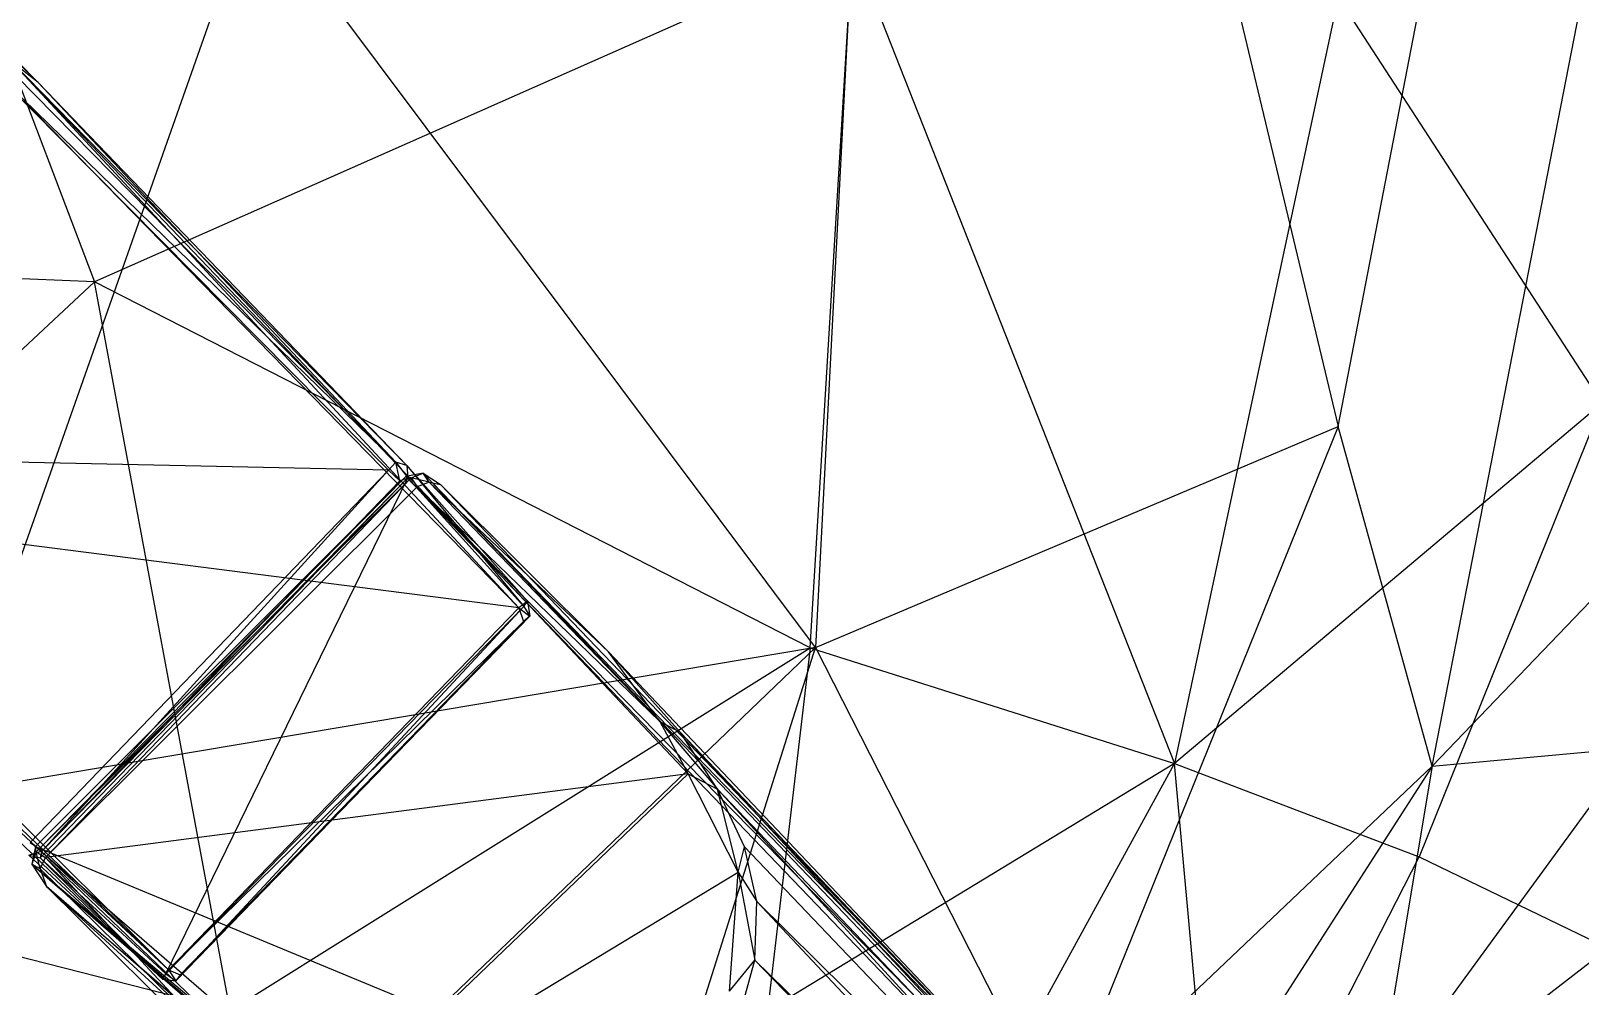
# Model space of a CAD drawing. Extents: x 11992 to 29481, y -6727 to 6811.
# Drawn here: x 17324.8 to 17431.9, y -1330.6 to -1264.6 of the extents above; entities that cross this region are included whole.
import ezdxf

# ---------------------------------------------------------------- set-up
doc = ezdxf.new("R2010")
doc.units = 0
doc.header["$MEASUREMENT"] = 0
doc.layers.get('0').update_dxf_attribs({"color": 8, "linetype": 'CONTINUOUS'})

msp = doc.modelspace()

# ---------------------------------------------------------------- linework, layer by layer
for p, q in [((17386.1, -1170.42, -2063.25), (17379.04, -1307.22, -2065.93)), ((17386.1, -1170.42, -2063.25), (17415.15, -1291.93, -2066.58)), ((17421.66, -1315.41, -2065.9), (17449.86, -1170.69, -2066.17)), ((17415.15, -1291.93, -2066.58), (17430.48, -1212.56, -2066.34)), ((17292.59, -1235.94, -2066.05), (17350.04, -1294.4, -2066.09)), ((17292.59, -1235.94, -2066.05), (17325.3, -1268.14, -2067.27)), ((17294.87, -1237.24, -2112.26), (17325.3, -1268.14, -2067.27)), ((17295.03, -1237.41, -2067.19), (17325.3, -1268.14, -2067.27)), ((17315.05, -1244.74, -1965.37), (17329.2, -1281.92, -1968.28)), ((17318.31, -1317.43, -2065.46), (17340.19, -1255.31, -2065.04)), ((17379.04, -1307.22, -2065.93), (17340.19, -1255.31, -2065.04)), ((17381.59, -1258.73, -1967.53), (17329.2, -1281.92, -1968.28)), ((17378.66, -1307.23, -1971.75), (17381.59, -1258.73, -1967.53)), ((17381.59, -1258.73, -1967.53), (17403.84, -1315.24, -1975.35)), ((17415.16, -1262.24, -1972.89), (17403.84, -1315.24, -1975.35)), ((17433.4, -1290.31, -1978.69), (17415.16, -1262.24, -1972.89)), ((17349.52, -1294.96, -2065.67), (17320.19, -1265.32, -2065.5)), ((17350.04, -1294.4, -2066.09), (17320.19, -1265.32, -2065.5)), ((17267.51, -1265.6, -2113.51), (17334.31, -1329.5, -2113.43)), ((17359.13, -1304, -2111.99), (17323.46, -1266.69, -2112.23)), ((17350.8, -1294.63, -2066.91), (17323.46, -1266.69, -2112.23)), ((17325.3, -1268.14, -2067.27), (17323.46, -1266.69, -2112.23)), ((17358.54, -1304.48, -2113.16), (17323.46, -1266.69, -2112.23)), ((17350.04, -1294.4, -2066.09), (17325.3, -1268.14, -2067.27)), ((17350.8, -1294.63, -2066.91), (17325.3, -1268.14, -2067.27)), ((17358.54, -1304.48, -2113.16), (17324.33, -1269.41, -2113.92)), ((17329.2, -1281.92, -1968.28), (17226.4, -1278, -1968.19)), ((17288.93, -1319.67, -1974.02), (17329.2, -1281.92, -1968.28)), ((17338.58, -1332.32, -1974.73), (17329.2, -1281.92, -1968.28)), ((17378.66, -1307.23, -1971.75), (17329.2, -1281.92, -1968.28)), ((17433.4, -1290.31, -1978.69), (17403.84, -1315.24, -1975.35)), ((17433.4, -1290.31, -1978.69), (17420.75, -1321.68, -1980.88)), ((17421.66, -1315.41, -2065.9), (17445.94, -1290.07, -2063.41)), ((17379.04, -1307.22, -2065.93), (17415.15, -1291.93, -2066.58)), ((17415.15, -1291.93, -2066.58), (17395.75, -1340.01, -2066.52)), ((17421.66, -1315.41, -2065.9), (17415.15, -1291.93, -2066.58)), ((17349.52, -1294.96, -2065.67), (17298.47, -1293.86, -2065.5)), ((17333.91, -1330.14, -2112.25), (17297.11, -1294.9, -2112.2)), ((17334.31, -1329.5, -2113.43), (17297.11, -1294.9, -2112.2)), ((17349.52, -1294.96, -2065.67), (17324.76, -1320.69, -2066.05)), ((17349.52, -1294.96, -2065.67), (17325.58, -1321.28, -2066.35)), ((17349.52, -1294.96, -2065.67), (17350.04, -1294.4, -2066.09)), ((17349.52, -1294.96, -2065.67), (17350.31, -1295.7, -2065.99)), ((17350.31, -1295.7, -2065.99), (17350.04, -1294.4, -2066.09)), ((17350.8, -1294.63, -2066.91), (17350.04, -1294.4, -2066.09)), ((17350.04, -1294.4, -2066.09), (17350.85, -1295.49, -2066.48)), ((17351.92, -1295.17, -2067.28), (17350.71, -1295.4, -2067.17)), ((17350.8, -1294.63, -2066.91), (17350.85, -1295.49, -2066.48)), ((17350.8, -1294.63, -2066.91), (17359.13, -1304, -2111.99)), ((17350.8, -1294.63, -2066.91), (17358.88, -1304.37, -2109.12)), ((17351.08, -1295.48, -2066.29), (17351.92, -1295.17, -2067.28)), ((17352.33, -1295.78, -2066.26), (17351.92, -1295.17, -2067.28)), ((17351.92, -1295.17, -2067.28), (17353.12, -1295.94, -2067.1)), ((17351.92, -1295.17, -2067.28), (17409.38, -1355.28, -2361.67)), ((17351.92, -1295.17, -2067.28), (17410.51, -1355.82, -2363.02)), ((17350.71, -1295.4, -2067.17), (17325.13, -1320.97, -2067.24)), ((17325.17, -1321.35, -2066.33), (17350.71, -1295.4, -2067.17)), ((17325.17, -1321.35, -2066.33), (17351.08, -1295.48, -2066.29)), ((17350.85, -1295.49, -2066.48), (17325.44, -1321.76, -2067.19)), ((17325.58, -1321.28, -2066.35), (17350.85, -1295.49, -2066.48)), ((17350.31, -1295.7, -2065.99), (17325.58, -1321.28, -2066.35)), ((17351.08, -1295.48, -2066.29), (17325.82, -1321.73, -2065.83)), ((17351.5, -1296.11, -2065.84), (17325.82, -1321.73, -2065.83)), ((17334.14, -1329.78, -2109.05), (17350.85, -1295.49, -2066.48)), ((17350.31, -1295.7, -2065.99), (17350.85, -1295.49, -2066.48)), ((17351.08, -1295.48, -2066.29), (17350.71, -1295.4, -2067.17)), ((17350.71, -1295.4, -2067.17), (17409.38, -1355.28, -2361.67)), ((17350.71, -1295.4, -2067.17), (17408.36, -1355.47, -2361.5)), ((17358.88, -1304.37, -2109.12), (17350.85, -1295.49, -2066.48)), ((17352.33, -1295.78, -2066.26), (17351.08, -1295.48, -2066.29)), ((17351.08, -1295.48, -2066.29), (17351.5, -1296.11, -2065.84)), ((17352.33, -1295.78, -2066.26), (17351.5, -1296.11, -2065.84)), ((17368.28, -1312.32, -2066), (17351.5, -1296.11, -2065.84)), ((17370.23, -1315.95, -2065.78), (17351.5, -1296.11, -2065.84)), ((17368.28, -1312.32, -2066), (17352.33, -1295.78, -2066.26)), ((17364.73, -1307.52, -2067.04), (17352.33, -1295.78, -2066.26)), ((17352.33, -1295.78, -2066.26), (17353.12, -1295.94, -2067.1)), ((17353.12, -1295.94, -2067.1), (17410.51, -1355.82, -2363.02)), ((17364.73, -1307.52, -2067.04), (17353.12, -1295.94, -2067.1)), ((17358.54, -1304.48, -2113.16), (17301.97, -1297.22, -2114.04)), ((17334.31, -1329.5, -2113.43), (17301.97, -1297.22, -2114.04)), ((17358.88, -1304.37, -2109.12), (17334.14, -1329.78, -2109.05)), ((17334.31, -1329.5, -2113.43), (17358.54, -1304.48, -2113.16)), ((17358.88, -1304.37, -2109.12), (17334.82, -1330.27, -2112.71)), ((17359.13, -1304, -2111.99), (17358.54, -1304.48, -2113.16)), ((17358.54, -1304.48, -2113.16), (17358.86, -1305.41, -2112.95)), ((17358.54, -1304.48, -2113.16), (17359.29, -1305.04, -2112.49)), ((17358.88, -1304.37, -2109.12), (17359.13, -1304, -2111.99)), ((17358.88, -1304.37, -2109.12), (17359.29, -1305.04, -2112.49)), ((17359.13, -1304, -2111.99), (17359.29, -1305.04, -2112.49)), ((17334.31, -1329.5, -2113.43), (17358.86, -1305.41, -2112.95)), ((17359.29, -1305.04, -2112.49), (17334.82, -1330.27, -2112.71)), ((17335.12, -1329.85, -2113.19), (17359.29, -1305.04, -2112.49)), ((17335.12, -1329.85, -2113.19), (17358.86, -1305.41, -2112.95)), ((17359.29, -1305.04, -2112.49), (17358.86, -1305.41, -2112.95)), ((17379.04, -1307.22, -2065.93), (17317.26, -1366.44, -2065.7)), ((17379.04, -1307.22, -2065.93), (17318.31, -1317.43, -2065.46)), ((17338.58, -1332.32, -1974.73), (17378.66, -1307.23, -1971.75)), ((17356.65, -1378.04, -2065.26), (17379.04, -1307.22, -2065.93)), ((17368.28, -1312.32, -2066), (17364.73, -1307.52, -2067.04)), ((17364.73, -1307.52, -2067.04), (17369.69, -1313.07, -2067.05)), ((17364.73, -1307.52, -2067.04), (17410.51, -1355.82, -2363.02)), ((17378.66, -1307.23, -1971.75), (17375.71, -1332.34, -1975.65)), ((17378.66, -1307.23, -1971.75), (17403.84, -1315.24, -1975.35)), ((17379.04, -1307.22, -2065.93), (17395.75, -1340.01, -2066.52)), ((17368.28, -1312.32, -2066), (17372.26, -1317.02, -2066.68)), ((17368.28, -1312.32, -2066), (17369.69, -1313.07, -2067.05)), ((17368.28, -1312.32, -2066), (17370.23, -1315.95, -2065.78)), ((17410.51, -1355.82, -2363.02), (17369.69, -1313.07, -2067.05)), ((17372.26, -1317.02, -2066.68), (17369.69, -1313.07, -2067.05)), ((17422.28, -1368.15, -2396.51), (17369.69, -1313.07, -2067.05)), ((17416.72, -1363.58, -2339.54), (17369.69, -1313.07, -2067.05)), ((17435.52, -1314.14, -2063.1), (17417.81, -1338.42, -2063.69)), ((17421.66, -1315.41, -2065.9), (17435.52, -1314.14, -2063.1)), ((17403.84, -1315.24, -1975.35), (17375.71, -1332.34, -1975.65)), ((17384.13, -1351.21, -1980.99), (17403.84, -1315.24, -1975.35)), ((17421.66, -1315.41, -2065.9), (17395.53, -1356.09, -2065.05)), ((17421.66, -1315.41, -2065.9), (17395.75, -1340.01, -2066.52)), ((17403.84, -1315.24, -1975.35), (17420.75, -1321.68, -1980.88)), ((17406.9, -1348.84, -1984.64), (17403.84, -1315.24, -1975.35)), ((17421.66, -1315.41, -2065.9), (17417.81, -1338.42, -2063.69)), ((17370.23, -1315.95, -2065.78), (17325.82, -1321.73, -2065.83)), ((17345.05, -1340.08, -2065.77), (17370.23, -1315.95, -2065.78)), ((17373.7, -1322.74, -2065.87), (17370.23, -1315.95, -2065.78)), ((17370.23, -1315.95, -2065.78), (17372.26, -1317.02, -2066.68)), ((17374.12, -1321, -2067.04), (17372.26, -1317.02, -2066.68)), ((17373.7, -1322.74, -2065.87), (17372.26, -1317.02, -2066.68)), ((17422.51, -1371.71, -2359.48), (17372.26, -1317.02, -2066.68)), ((17416.72, -1363.58, -2339.54), (17372.26, -1317.02, -2066.68)), ((17338.58, -1332.32, -1974.73), (17288.93, -1319.67, -1974.02)), ((17324.76, -1320.69, -2066.05), (17325.58, -1321.28, -2066.35)), ((17325.13, -1320.97, -2067.24), (17324.87, -1322.19, -2067.3)), ((17325.17, -1321.35, -2066.33), (17325.13, -1320.97, -2067.24)), ((17325.13, -1320.97, -2067.24), (17408.36, -1355.47, -2361.5)), ((17325.13, -1320.97, -2067.24), (17387.88, -1375.27, -2361.43)), ((17373.7, -1322.74, -2065.87), (17374.12, -1321, -2067.04)), ((17374.97, -1324.78, -2066.65), (17374.12, -1321, -2067.04)), ((17422.51, -1371.71, -2359.48), (17374.12, -1321, -2067.04)), ((17324.67, -1321.58, -2067.18), (17325.58, -1321.28, -2066.35)), ((17324.67, -1321.58, -2067.18), (17325.44, -1321.76, -2067.19)), ((17324.67, -1321.58, -2067.18), (17333.91, -1330.14, -2112.25)), ((17325.17, -1321.35, -2066.33), (17324.87, -1322.19, -2067.3)), ((17325.44, -1322.51, -2066.25), (17325.17, -1321.35, -2066.33)), ((17325.17, -1321.35, -2066.33), (17325.82, -1321.73, -2065.83)), ((17325.58, -1321.28, -2066.35), (17325.44, -1321.76, -2067.19)), ((17325.44, -1322.51, -2066.25), (17325.82, -1321.73, -2065.83)), ((17333.91, -1330.14, -2112.25), (17325.44, -1321.76, -2067.19)), ((17334.14, -1329.78, -2109.05), (17325.44, -1321.76, -2067.19)), ((17345.05, -1340.08, -2065.77), (17325.82, -1321.73, -2065.83)), ((17337.62, -1334.48, -2066.03), (17325.82, -1321.73, -2065.83)), ((17406.9, -1348.84, -1984.64), (17420.75, -1321.68, -1980.88)), ((17420.75, -1321.68, -1980.88), (17433.81, -1328, -1986.92)), ((17324.87, -1322.19, -2067.3), (17325.88, -1323.75, -2067.21)), ((17324.87, -1322.19, -2067.3), (17388.39, -1377.38, -2363.56)), ((17324.87, -1322.19, -2067.3), (17387.68, -1376.11, -2361.54)), ((17324.87, -1322.19, -2067.3), (17387.88, -1375.27, -2361.43)), ((17325.44, -1322.51, -2066.25), (17324.87, -1322.19, -2067.3)), ((17325.44, -1322.51, -2066.25), (17325.88, -1323.75, -2067.21)), ((17325.44, -1322.51, -2066.25), (17337.62, -1334.48, -2066.03)), ((17345.05, -1340.08, -2065.77), (17373.7, -1322.74, -2065.87)), ((17373.1, -1330.98, -2065.8), (17373.7, -1322.74, -2065.87)), ((17373.7, -1322.74, -2065.87), (17374.97, -1324.78, -2066.65)), ((17373.7, -1322.74, -2065.87), (17374.85, -1328.83, -2066.64)), ((17337.62, -1334.48, -2066.03), (17325.88, -1323.75, -2067.21)), ((17338.95, -1336.66, -2067.02), (17325.88, -1323.75, -2067.21)), ((17325.88, -1323.75, -2067.21), (17388.39, -1377.38, -2363.56)), ((17401.62, -1389.12, -2396.51), (17325.88, -1323.75, -2067.21)), ((17374.85, -1328.83, -2066.64), (17374.97, -1324.78, -2066.65)), ((17424.01, -1376.99, -2360.34), (17374.97, -1324.78, -2066.65)), ((17422.51, -1371.71, -2359.48), (17374.97, -1324.78, -2066.65)), ((17406.9, -1348.84, -1984.64), (17433.81, -1328, -1986.92)), ((17333.91, -1330.14, -2112.25), (17334.31, -1329.5, -2113.43)), ((17334.31, -1329.5, -2113.43), (17335.12, -1329.85, -2113.19)), ((17334.31, -1329.5, -2113.43), (17334.82, -1330.27, -2112.71)), ((17373.1, -1330.98, -2065.8), (17374.85, -1328.83, -2066.64)), ((17373.74, -1332.87, -2066.64), (17374.85, -1328.83, -2066.64)), ((17424.29, -1380.1, -2361.38), (17374.85, -1328.83, -2066.64)), ((17424.01, -1376.99, -2360.34), (17374.85, -1328.83, -2066.64)), ((17333.91, -1330.14, -2112.25), (17334.14, -1329.78, -2109.05)), ((17333.91, -1330.14, -2112.25), (17334.82, -1330.27, -2112.71)), ((17334.14, -1329.78, -2109.05), (17334.82, -1330.27, -2112.71)), ((17335.12, -1329.85, -2113.19), (17334.82, -1330.27, -2112.71))]:
    msp.add_line(p, q)

doc.saveas('drawing.dxf')
